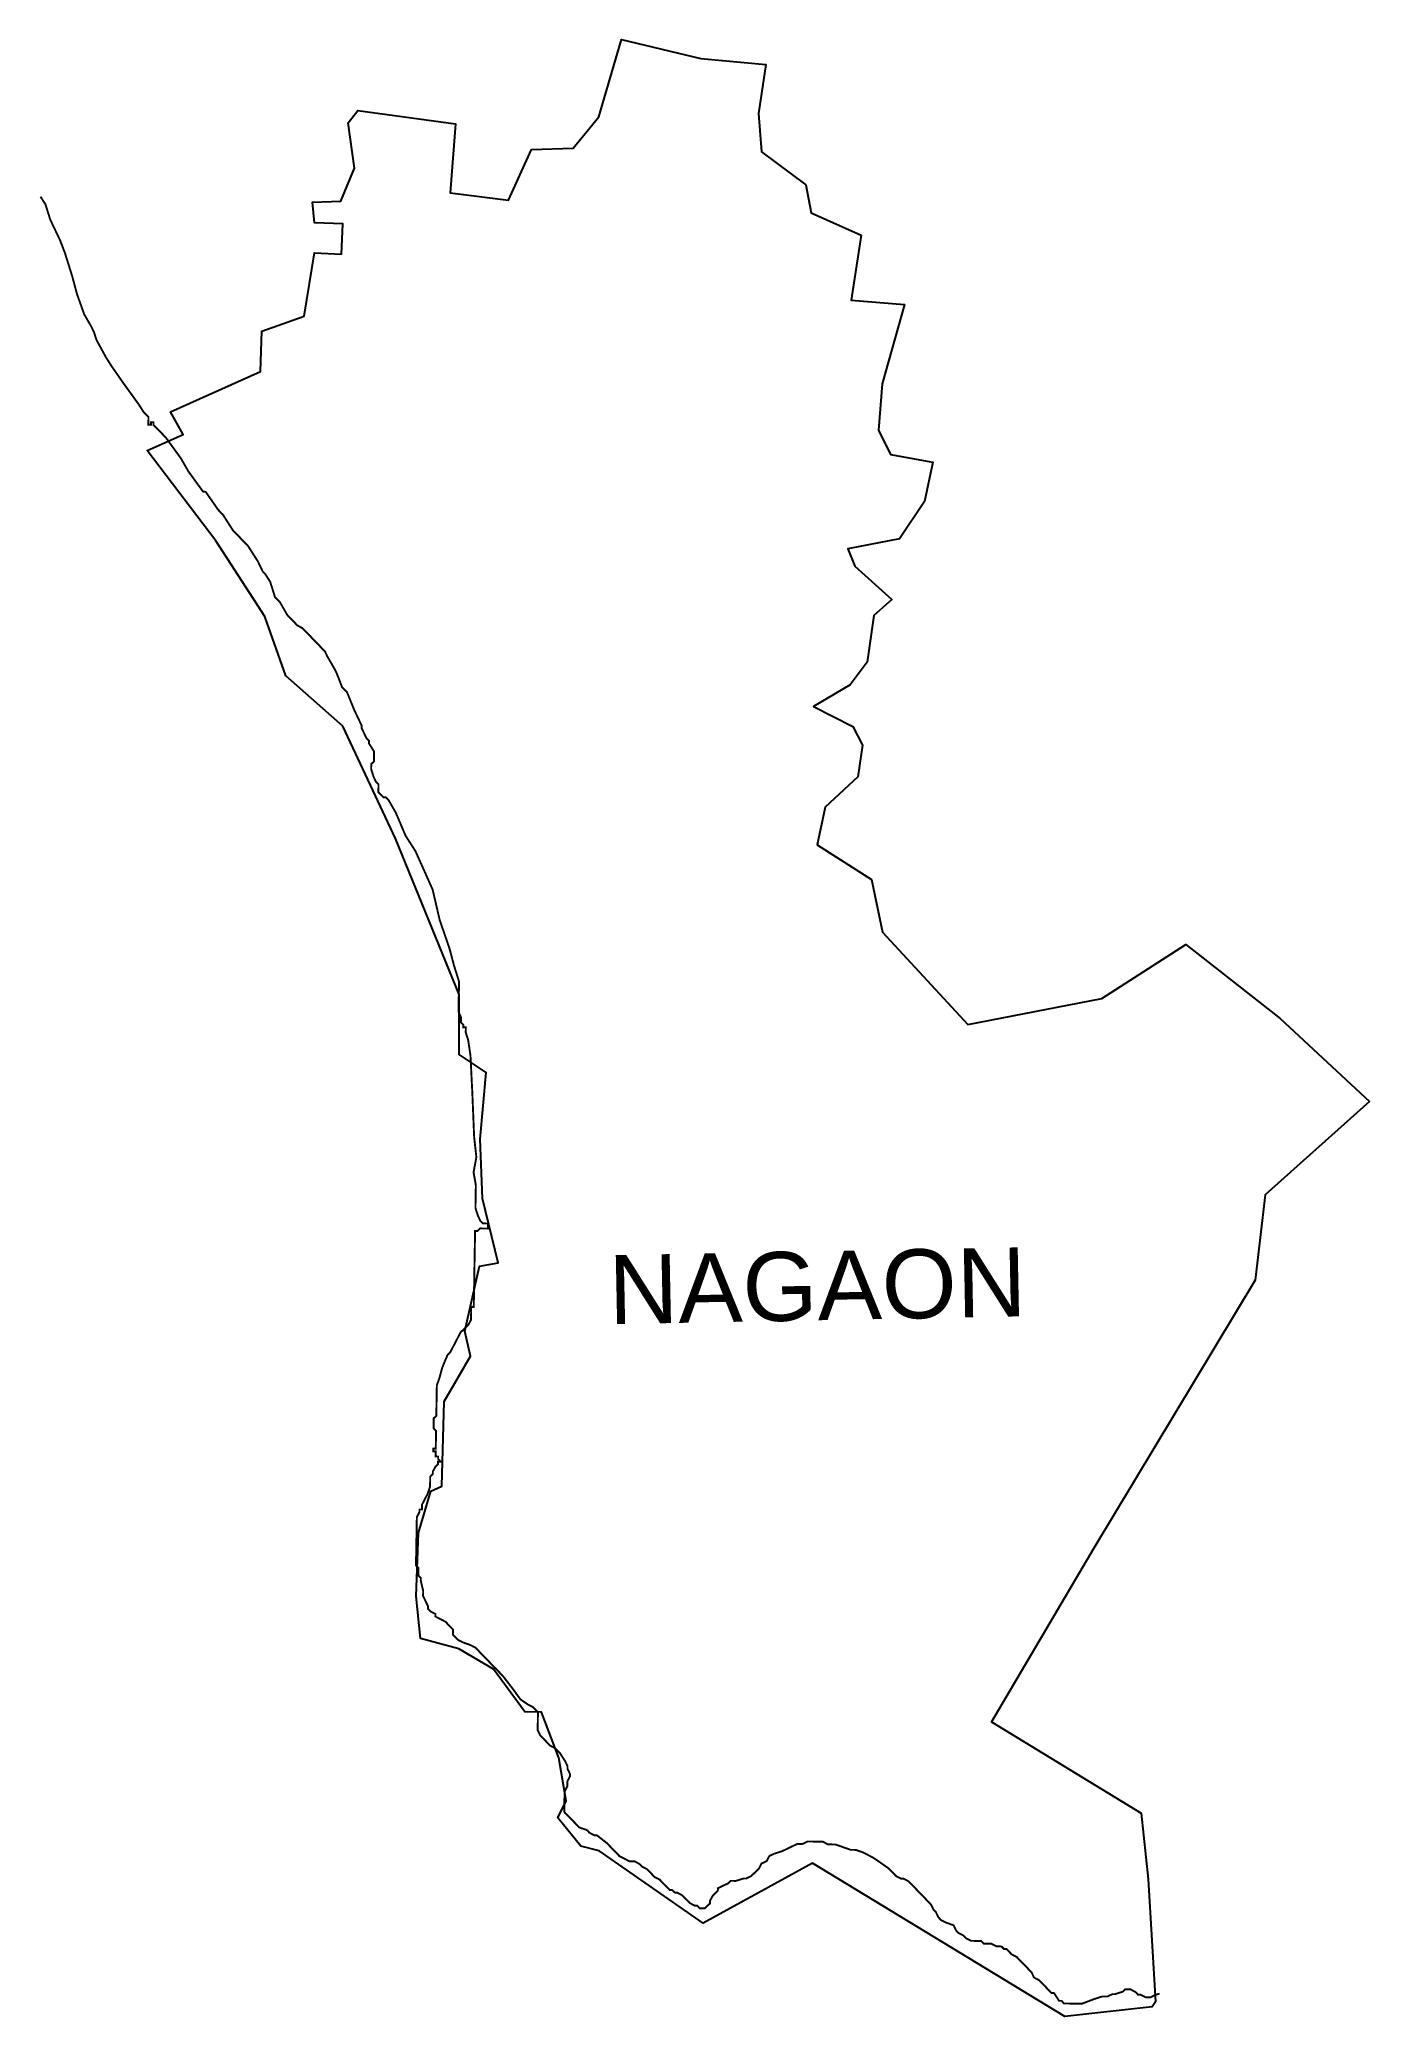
# Model space of a CAD drawing. Header units: metres. Extents: x 280614 to 282710, y 2085475 to 2088590.
import ezdxf

# ---------------------------------------------------------------- set-up
doc = ezdxf.new("R2010")
doc.units = ezdxf.units.M
for name, color, linetype in [('HIGH TIDE LINE', 6, 'Continuous'), ('village', 3, 'Continuous'), ('VILLAGE NAME', 250, 'Continuous')]:
    doc.layers.add(name, color=color, linetype=linetype)
doc.styles.get("Standard").update_dxf_attribs({"font": 'simplex.shx'})

msp = doc.modelspace()

# ---------------------------------------------------------------- linework, layer by layer
at = {"layer": 'HIGH TIDE LINE', "lineweight": 35, "const_width": 3}
msp.add_lwpolyline([(282379.2, 2085510.6), (282373.1, 2085508.7), (282365, 2085504.8), (282357, 2085504.9), (282349.1, 2085509.1), (282345.1, 2085509.1), (282341.2, 2085513.2), (282333.2, 2085517.4), (282325.2, 2085517.5), (282321.1, 2085513.6), (282309.1, 2085509.8), (282305.1, 2085509.8), (282297, 2085506), (282289, 2085506.1), (282276.9, 2085502.3), (282256.7, 2085494.6), (282228.7, 2085495.1), (282224.8, 2085499.2), (282220.8, 2085499.3), (282213, 2085511.4), (282209, 2085511.5), (282197.2, 2085523.7), (282189.3, 2085531.8), (282181.4, 2085536), (282177.5, 2085544.1), (282161.8, 2085560.4), (282157.8, 2085564.4), (282153.9, 2085568.5), (282146, 2085572.6), (282138.1, 2085580.8), (282134.1, 2085580.9), (282130.1, 2085584.9), (282122.1, 2085585.1), (282114.2, 2085589.2), (282102.2, 2085589.4), (282098.3, 2085593.5), (282082.2, 2085593.8), (282074.3, 2085597.9), (282070.4, 2085602), (282062.4, 2085606.1), (282058.5, 2085610.2), (282054.6, 2085618.3), (282042.7, 2085622.5), (282034.7, 2085626.6), (282030.8, 2085630.7), (282026.9, 2085638.8), (282023, 2085642.8), (282019.1, 2085650.9), (282003.4, 2085667.2), (281983.7, 2085687.6), (281975.8, 2085691.7), (281971.8, 2085691.8), (281963.9, 2085695.9), (281959.9, 2085700), (281956, 2085704.1), (281952, 2085708.1), (281940.2, 2085716.4), (281928.3, 2085724.6), (281912.4, 2085732.9), (281900.5, 2085737.1), (281892.5, 2085737.2), (281880.5, 2085741.4), (281868.6, 2085745.6), (281856.6, 2085745.8), (281848.6, 2085750), (281824.6, 2085750.4), (281816.5, 2085746.5), (281808.5, 2085746.6), (281784.3, 2085735), (281772.2, 2085731.2), (281764.2, 2085727.4), (281760, 2085719.4), (281751.9, 2085715.6), (281747.8, 2085707.6), (281743.7, 2085703.7), (281735.6, 2085695.8), (281727.5, 2085692), (281723.5, 2085692), (281711.4, 2085688.2), (281703.4, 2085688.4), (281699.3, 2085684.4), (281683.2, 2085676.7), (281683.1, 2085672.7), (281679.1, 2085668.8), (281675, 2085664.8), (281670.8, 2085656.9), (281670.8, 2085652.9), (281662.6, 2085645), (281654.6, 2085645.1), (281650.7, 2085649.2), (281646.7, 2085649.3), (281638.7, 2085653.4), (281634.8, 2085657.5), (281626.9, 2085665.6), (281619, 2085669.8), (281615, 2085669.9), (281611.1, 2085673.9), (281607.1, 2085674), (281603.1, 2085678.1), (281599.2, 2085682.1), (281595.3, 2085686.2), (281591.3, 2085690.3), (281583.4, 2085694.4), (281579.4, 2085698.5), (281571.6, 2085706.6), (281563.6, 2085710.8), (281559.7, 2085714.9), (281551.8, 2085719), (281543.8, 2085719.1), (281535.8, 2085723.3), (281527.9, 2085727.4), (281523.9, 2085731.5), (281516.1, 2085739.6), (281508.2, 2085747.8), (281492.4, 2085760.1), (281488.4, 2085760.1), (281480.5, 2085764.3), (281476.5, 2085768.4), (281464.6, 2085772.6), (281452.8, 2085784.8), (281448.8, 2085788.9), (281444.9, 2085792.9), (281441, 2085797), (281441.5, 2085829), (281445.7, 2085837), (281445.8, 2085845), (281449.9, 2085852.9), (281450, 2085856.9), (281446.1, 2085865), (281446.2, 2085869), (281442.3, 2085877.1), (281434.5, 2085889.2), (281430.6, 2085893.3), (281426.7, 2085897.4), (281418.7, 2085901.5), (281403, 2085917.8), (281399.1, 2085925.9), (281399.6, 2085953.9), (281395.7, 2085958), (281391.7, 2085962.1), (281383.8, 2085966.2), (281371.9, 2085974.4), (281360.2, 2085990.6), (281344.5, 2086010.9), (281332.7, 2086023.2), (281324.8, 2086031.3), (281301.2, 2086055.7), (281293.3, 2086059.9), (281281.4, 2086064.1), (281273.4, 2086068.2), (281269.5, 2086072.3), (281265.5, 2086076.4), (281265.7, 2086084.4), (281261.7, 2086088.5), (281257.8, 2086092.5), (281253.9, 2086096.6), (281238, 2086104.9), (281238.1, 2086108.9), (281230.1, 2086113), (281226.2, 2086117.1), (281226.3, 2086121.1), (281222.4, 2086129.2), (281218.5, 2086137.3), (281218.7, 2086145.3), (281214.9, 2086161.4), (281215, 2086165.4), (281211.1, 2086169.4), (281211.3, 2086181.4), (281207.3, 2086185.5), (281208.7, 2086261.6), (281212.8, 2086269.5), (281212.9, 2086273.5), (281216.9, 2086273.5), (281217, 2086281.5), (281221.1, 2086289.4), (281225.3, 2086297.4), (281229.5, 2086309.3), (281229.8, 2086325.3), (281233.8, 2086329.3), (281233.9, 2086333.3), (281238, 2086341.2), (281242.1, 2086345.1), (281242.2, 2086349.1), (281246.2, 2086349.1), (281242.3, 2086353.1), (281242.3, 2086357.1), (281238.3, 2086357.2), (281238.5, 2086365.2), (281234.5, 2086365.3), (281234.5, 2086369.3), (281238.5, 2086369.2), (281239, 2086397.3), (281235.1, 2086401.3), (281235.3, 2086417.3), (281239.4, 2086421.3), (281240.2, 2086469.3), (281244.5, 2086481.3), (281248.7, 2086497.2), (281257.1, 2086517.1), (281261.2, 2086521), (281277.7, 2086552.8), (281281.8, 2086556.7), (281289.9, 2086564.6), (281294.1, 2086572.5), (281294.4, 2086592.6), (281298.4, 2086592.5), (281300.5, 2086712.6), (281304.5, 2086712.6), (281308.6, 2086716.5), (281320.6, 2086716.3), (281320.7, 2086724.3), (281312.7, 2086724.4), (281308.8, 2086728.5), (281304.9, 2086736.6), (281301.1, 2086748.7), (281301.7, 2086784.7), (281298.1, 2086804.8), (281302.5, 2086828.7), (281299, 2086860.8), (281296.2, 2086929), (281293.2, 2086989.1), (281289.6, 2087013.2), (281285.8, 2087025.3), (281285.9, 2087033.3), (281281.9, 2087033.4), (281282, 2087037.4), (281278.1, 2087041.4), (281278.2, 2087049.4), (281274.4, 2087057.5), (281275.2, 2087105.6), (281271.4, 2087117.7), (281267.6, 2087129.7), (281260.1, 2087157.9), (281244.8, 2087202.2), (281233.6, 2087250.5), (281206.6, 2087311), (281191, 2087335.3), (281175.6, 2087371.6), (281163.9, 2087391.9), (281160, 2087395.9), (281156, 2087396), (281148.1, 2087404.1), (281148.3, 2087416.2), (281144.4, 2087420.2), (281140.5, 2087428.3), (281136.7, 2087440.4), (281136.9, 2087448.4), (281141, 2087452.3), (281141.2, 2087468.3), (281133.4, 2087480.5), (281133.5, 2087484.5), (281129.6, 2087488.6), (281125.7, 2087496.7), (281121.8, 2087504.7), (281121.9, 2087508.7), (281114.2, 2087524.9), (281110.3, 2087533), (281098.8, 2087561.2), (281094.8, 2087565.3), (281090.9, 2087569.3), (281083.2, 2087589.5), (281079.4, 2087597.6), (281067.7, 2087617.8), (281063.8, 2087625.9), (281052, 2087638.1), (281036.3, 2087654.4), (281032.4, 2087658.5), (281028.4, 2087662.5), (281020.5, 2087666.7), (281004.7, 2087683), (280993.1, 2087703.2), (280985.2, 2087711.3), (280977.6, 2087735.5), (280969.8, 2087747.7), (280965.9, 2087751.7), (280958.1, 2087767.9), (280942.5, 2087792.2), (280918.9, 2087816.6), (280903.3, 2087840.9), (280899.4, 2087845), (280895.5, 2087849.1), (280875.9, 2087877.4), (280871.9, 2087877.5), (280848.4, 2087909.9), (280836.8, 2087930.2), (280813.3, 2087962.6), (280793.6, 2087983), (280793.7, 2087987), (280789.7, 2087987.1), (280789.6, 2087983), (280785.6, 2087983.1), (280785.8, 2087995.1), (280778, 2088003.3), (280770.2, 2088015.4), (280746.7, 2088047.9), (280727.1, 2088076.2), (280719.3, 2088088.4), (280703.8, 2088116.7), (280700, 2088128.8), (280696.1, 2088136.9), (280684.5, 2088157.1), (280673, 2088189.3), (280665.5, 2088217.5), (280654.1, 2088253.7), (280646.4, 2088273.9), (280631, 2088306.2), (280623.4, 2088330.4), (280615.6, 2088342.5)], dxfattribs=at)
at = {"layer": 'village', "color": 3}
msp.add_polyline3d([(282710, 2086916.7, 0), (282545.8, 2086769.4, 0), (282530.1, 2086635.2, 0), (282275.6, 2086212.7, 0), (282114.5, 2085939, 0), (282350.1, 2085795, 0), (282361.5, 2085691.1, 0), (282372.9, 2085497.9, 0), (282367.7, 2085489.6, 0), (282230.2, 2085474.6, 0), (281832.2, 2085716, 0), (281659.9, 2085621.4, 0), (281495.9, 2085735.5, 0), (281467, 2085743, 0), (281431.1, 2085787.7, 0), (281444.2, 2085814.4, 0), (281432.6, 2085882, 0), (281405.4, 2085953.9, 0), (281378.7, 2085954.8, 0), (281329.4, 2086022.1, 0), (281274.8, 2086053.8, 0), (281214.7, 2086070.5, 0), (281207.5, 2086137, 0), (281211.2, 2086236.9, 0), (281230.6, 2086302.6, 0), (281248.3, 2086310.5, 0), (281251.6, 2086443.6, 0), (281293.2, 2086515, 0), (281284.3, 2086554.4, 0), (281307.2, 2086656.9, 0), (281337.1, 2086662.1, 0), (281312, 2086763.6, 0), (281308.6, 2086857.1, 0), (281317.9, 2086962.2, 0), (281275.4, 2086990.6, 0), (281275.3, 2087084.9, 0), (281175, 2087331.1, 0), (281091.9, 2087507.8, 0), (281002.1, 2087587.3, 0), (280968.9, 2087680.8, 0), (280892, 2087800, 0), (280783.7, 2087942.6, 0), (280840.6, 2087967.7, 0), (280820.4, 2088003.6, 0), (280962.2, 2088067, 0), (280964.3, 2088130.4, 0), (281031, 2088154.3, 0), (281047.5, 2088254, 0), (281090.2, 2088251.9, 0), (281092, 2088299.7, 0), (281047.4, 2088301.3, 0), (281044.5, 2088333.6, 0), (281089, 2088335.5, 0), (281110.5, 2088387.6, 0), (281100.7, 2088458.7, 0), (281115.9, 2088478.1, 0), (281269.6, 2088457.5, 0), (281261.1, 2088348.6, 0), (281352.9, 2088337.1, 0), (281389.5, 2088416.6, 0), (281455, 2088418.8, 0), (281495.4, 2088468.3, 0), (281531.2, 2088590.1, 0), (281656.3, 2088560, 0), (281758.5, 2088550.9, 0), (281747.2, 2088473.7, 0), (281751.8, 2088413.2, 0), (281822, 2088361.2, 0), (281830, 2088317, 0), (281909.2, 2088281.9, 0), (281893, 2088179.5, 0), (281977.1, 2088172.3, 0), (281941.8, 2088047.6, 0), (281936.1, 2087974.6, 0), (281955.4, 2087936.3, 0), (282021.8, 2087924.1, 0), (282008.7, 2087862, 0), (281969.3, 2087803.3, 0), (281887.9, 2087787.6, 0), (281898.9, 2087760.1, 0), (281957.3, 2087707.4, 0), (281928.7, 2087682.6, 0), (281918.3, 2087608.9, 0), (281891.7, 2087573.4, 0), (281833.9, 2087539.2, 0), (281896, 2087507.6, 0), (281911.1, 2087478.1, 0), (281903.7, 2087428.4, 0), (281852, 2087380.6, 0), (281839.7, 2087321, 0), (281925.2, 2087266.4, 0), (281942.8, 2087183.3, 0), (282077.2, 2087038, 0), (282288.5, 2087079, 0), (282420.7, 2087163.9, 0), (282569.2, 2087047.2, 0)], close=True, dxfattribs=at)

# ---------------------------------------------------------------- texts
at = {"layer": 'VILLAGE NAME', "insert": (281509.8, 2086674.2), "char_height": 108.748, "attachment_point": 1, "rotation": 1.1028}
msp.add_mtext_dynamic_manual_height_columns('{\\fArial|b0|i0|c0|p34;NAGAON}', width=726.929, gutter_width=543.7, heights=[0], dxfattribs=at)

doc.saveas('drawing.dxf')
